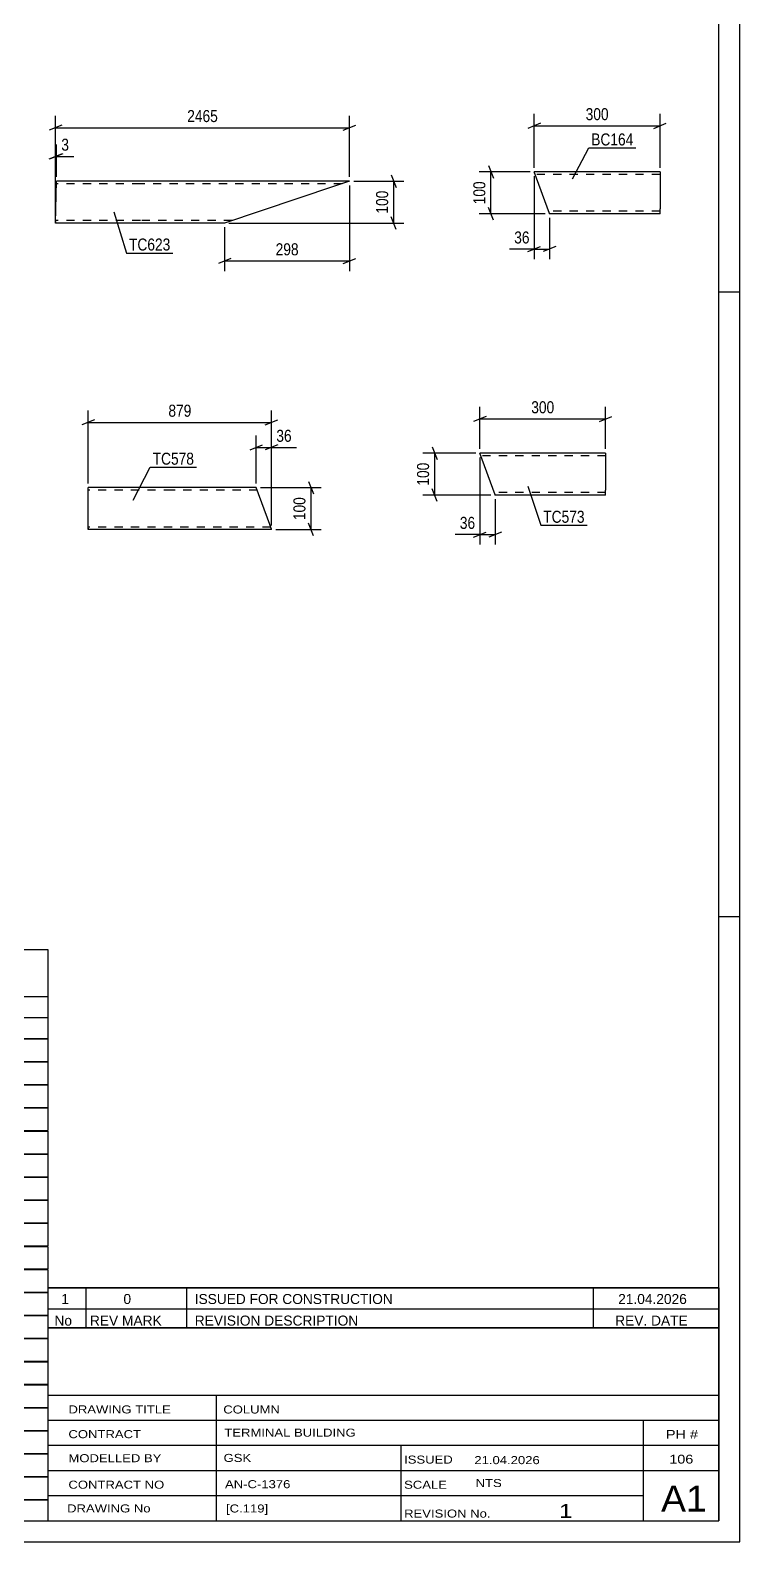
# Model space of a CAD drawing. Header units: millimetres. Extents: x 0 to 841, y 0 to 594.
# Drawn here: x 671.8 to 841, y 0 to 360.5 of the extents above; entities that cross this region are included whole.
import ezdxf

# ---------------------------------------------------------------- set-up
doc = ezdxf.new("R2010")
doc.units = ezdxf.units.MM
doc.linetypes.add('DXK_LINE_DOT2', pattern=[3.9198, 1.9599, -1.9599])
doc.styles.add('Arial Narrow', font='ARIALN.TTF', dxfattribs={"height": 0.2})

# ---------------------------------------------------------------- blocks, each defined once
blk = doc.blocks.new('Unknown-284859361-1134')
at = {"color": 5, "linetype": 'Continuous'}
for p, q in [((841, 0), (841, 594)), ((836, 5), (836, 589)), ((841, 298), (836, 298)), ((841, 149), (836, 149)), ((5, 5), (836, 5)), ((0, 0), (841, 0))]:
    blk.add_line(p, q, dxfattribs=at)
blk = doc.blocks.new('Part-284859361-12863 - 12862')
at = {"color": 2, "linetype": 'Continuous'}
for p, q in [((705.59, 251.38), (685.59, 251.38)), ((685.59, 241.47), (685.59, 251.38)), ((725.69, 251.38), (705.69, 251.38)), ((728.9, 242.58), (725.69, 251.38)), ((729.33, 241.38), (728.9, 242.58)), ((685.59, 241.38), (685.59, 241.47)), ((705.59, 241.38), (685.59, 241.38)), ((729.33, 241.38), (705.69, 241.38))]:
    blk.add_line(p, q, dxfattribs=at)
at = {"color": 7, "linetype": 'DXK_LINE_DOT2'}
for p, q in [((705.59, 250.78), (685.59, 250.78)), ((725.91, 250.78), (705.69, 250.78)), ((705.59, 241.98), (685.59, 241.98)), ((685.59, 241.73), (685.59, 241.38)), ((729.11, 241.98), (705.69, 241.98)), ((729.3, 241.47), (729.2, 241.73)), ((729.33, 241.38), (729.3, 241.47))]:
    blk.add_line(p, q, dxfattribs=at)
blk = doc.blocks.new('Part-284859361-12846 - 12845')
at = {"color": 2, "linetype": 'Continuous'}
for p, q in [((809.01, 259.6), (779.01, 259.6)), ((782.62, 249.69), (779.01, 259.6)), ((809.01, 259.6), (809.01, 259.51)), ((809.01, 259.51), (809.01, 258.4)), ((809.01, 258.4), (809.01, 250.8)), ((782.65, 249.6), (782.62, 249.69)), ((809.01, 249.6), (782.65, 249.6)), ((809.01, 249.6), (809.01, 250.8))]:
    blk.add_line(p, q, dxfattribs=at)
at = {"color": 7, "linetype": 'DXK_LINE_DOT2'}
for p, q in [((809.01, 259), (779.23, 259)), ((809.01, 259.25), (809.01, 258.4)), ((809.01, 250.2), (782.43, 250.2)), ((782.52, 249.95), (782.65, 249.6)), ((809.01, 249.69), (809.01, 249.95)), ((809.01, 249.6), (809.01, 249.69))]:
    blk.add_line(p, q, dxfattribs=at)
blk = doc.blocks.new('Part-284859361-12829 - 12828')
at = {"color": 2, "linetype": 'Continuous'}
for p, q in [((821.98, 326.69), (791.98, 326.69)), ((795.59, 316.78), (791.98, 326.69)), ((821.98, 326.69), (821.98, 326.6)), ((821.98, 326.6), (821.98, 325.49)), ((821.98, 325.49), (821.98, 317.89)), ((821.98, 316.69), (821.98, 317.89)), ((795.62, 316.69), (795.59, 316.78)), ((821.98, 316.69), (795.62, 316.69))]:
    blk.add_line(p, q, dxfattribs=at)
at = {"color": 7, "linetype": 'DXK_LINE_DOT2'}
for p, q in [((821.98, 326.09), (792.2, 326.09)), ((821.98, 326.34), (821.98, 325.49)), ((821.98, 317.29), (795.4, 317.29)), ((795.49, 317.04), (795.62, 316.69)), ((821.98, 316.78), (821.98, 317.04)), ((821.98, 316.69), (821.98, 316.78))]:
    blk.add_line(p, q, dxfattribs=at)
blk = doc.blocks.new('Part-284859361-12804 - 12803')
at = {"color": 2, "linetype": 'Continuous'}
for p, q in [((677.8, 314.57), (678.05, 324.47)), ((698.04, 324.47), (678.05, 324.47)), ((747.94, 324.47), (698.14, 324.47)), ((747.94, 324.47), (744.36, 323.27)), ((744.36, 323.27), (718.14, 314.47)), ((677.8, 314.47), (677.8, 314.57)), ((698.04, 314.47), (677.8, 314.47)), ((718.14, 314.47), (698.14, 314.47))]:
    blk.add_line(p, q, dxfattribs=at)
at = {"color": 7, "linetype": 'DXK_LINE_DOT2'}
for p, q in [((698.04, 323.87), (678.04, 323.87)), ((746.15, 323.87), (698.14, 323.87)), ((747.66, 324.38), (744.36, 323.27)), ((677.81, 314.83), (677.8, 314.47)), ((698.04, 315.07), (677.82, 315.07)), ((719.93, 315.07), (698.14, 315.07))]:
    blk.add_line(p, q, dxfattribs=at)
blk = doc.blocks.new('StraightDimension-284859361-13036 - 12862')
at = {"color": 7, "linetype": 'Continuous'}
for p, q in [((738.15, 252.88), (739.35, 249.88)), ((726.69, 251.38), (741.15, 251.38)), ((738.75, 241.38), (738.75, 251.38)), ((739.35, 239.88), (738.15, 242.88)), ((730.33, 241.38), (741.15, 241.38))]:
    blk.add_line(p, q, dxfattribs=at)
at = {"color": 0}
blk.add_wipeout([(738, 249.72), (733.8, 249.72), (733.8, 243.03), (738, 243.03)], dxfattribs=at)
at = {"color": 3, "style": 'Arial Narrow'}
blk.add_text('100', height=2.863, rotation=90.0002, dxfattribs=at).set_placement((737.4, 243.63))
blk = doc.blocks.new('StraightDimension-284859361-13010 - 12862')
at = {"color": 7, "linetype": 'Continuous'}
for p, q in [((687.09, 267.55), (684.09, 266.35)), ((685.59, 252.38), (685.59, 269.8)), ((685.59, 266.95), (729.33, 266.95)), ((727.83, 266.35), (730.83, 267.55)), ((729.33, 242.38), (729.33, 269.8))]:
    blk.add_line(p, q, dxfattribs=at)
at = {"color": 0}
blk.add_wipeout([(710.8, 267.7), (710.8, 271.9), (704.12, 271.9), (704.12, 267.7)], dxfattribs=at)
at = {"color": 3, "style": 'Arial Narrow'}
blk.add_text('879', height=2.863, dxfattribs=at).set_placement((704.72, 268.3))
blk = doc.blocks.new('StraightDimension-284859361-13021 - 12862')
at = {"color": 7, "linetype": 'Continuous'}
for p, q in [((725.69, 252.38), (725.69, 263.82)), ((729.33, 242.38), (729.33, 263.82)), ((724.19, 260.37), (727.19, 261.57)), ((725.69, 260.97), (729.33, 260.97)), ((730.83, 261.57), (727.83, 260.37))]:
    blk.add_line(p, q, dxfattribs=at)
at = {"color": 0}
blk.add_wipeout([(734.71, 261.72), (734.71, 265.92), (729.86, 265.92), (729.86, 261.72)], dxfattribs=at)
at = {"color": 7, "linetype": 'Continuous'}
blk.add_line((729.33, 260.97), (735.24, 260.97), dxfattribs=at)
blk.add_line((729.33, 260.97), (735.24, 260.97), dxfattribs=at)
at = {"color": 3, "style": 'Arial Narrow'}
blk.add_text('36', height=2.863, dxfattribs=at).set_placement((730.46, 262.32))
blk = doc.blocks.new('StraightDimension-284859361-13088 - 12845')
at = {"color": 7, "linetype": 'Continuous'}
for p, q in [((778.01, 259.6), (765.39, 259.6)), ((767.64, 261.1), (768.84, 258.1)), ((768.24, 249.6), (768.24, 259.6)), ((781.65, 249.6), (765.39, 249.6)), ((768.84, 248.1), (767.64, 251.1))]:
    blk.add_line(p, q, dxfattribs=at)
at = {"color": 0}
blk.add_wipeout([(767.49, 257.94), (763.29, 257.94), (763.29, 251.26), (767.49, 251.26)], dxfattribs=at)
at = {"color": 3, "style": 'Arial Narrow'}
blk.add_text('100', height=2.863, rotation=90.0002, dxfattribs=at).set_placement((766.89, 251.86))
blk = doc.blocks.new('StraightDimension-284859361-13059 - 12845')
at = {"color": 7, "linetype": 'Continuous'}
for p, q in [((779.01, 260.6), (779.01, 270.62)), ((809.01, 260.6), (809.01, 270.62)), ((780.51, 268.37), (777.51, 267.17)), ((779.01, 267.77), (809.01, 267.77)), ((807.51, 267.17), (810.51, 268.37))]:
    blk.add_line(p, q, dxfattribs=at)
at = {"color": 0}
blk.add_wipeout([(797.35, 268.52), (797.35, 272.72), (790.67, 272.72), (790.67, 268.52)], dxfattribs=at)
at = {"color": 3, "style": 'Arial Narrow'}
blk.add_text('300', height=2.863, dxfattribs=at).set_placement((791.27, 269.12))
blk = doc.blocks.new('StraightDimension-284859361-13070 - 12845')
at = {"color": 7, "linetype": 'Continuous'}
for p, q in [((779.01, 258.6), (779.01, 237.8)), ((782.65, 248.6), (782.65, 237.8)), ((777.51, 239.6), (780.51, 240.8)), ((779.01, 240.2), (782.65, 240.2)), ((784.15, 240.8), (781.15, 239.6))]:
    blk.add_line(p, q, dxfattribs=at)
at = {"color": 0}
blk.add_wipeout([(778.48, 240.95), (778.48, 245.15), (773.63, 245.15), (773.63, 240.95)], dxfattribs=at)
at = {"color": 7, "linetype": 'Continuous'}
blk.add_line((779.01, 240.2), (773.1, 240.2), dxfattribs=at)
blk.add_line((779.01, 240.2), (773.1, 240.2), dxfattribs=at)
at = {"color": 3, "style": 'Arial Narrow'}
blk.add_text('36', height=2.863, dxfattribs=at).set_placement((774.23, 241.55))
blk = doc.blocks.new('StraightDimension-284859361-12960 - 12828')
at = {"color": 7, "linetype": 'Continuous'}
for p, q in [((791.98, 325.69), (791.98, 305.86)), ((795.62, 315.69), (795.62, 305.86)), ((790.48, 307.66), (793.48, 308.86)), ((791.98, 308.26), (795.62, 308.26)), ((797.12, 308.86), (794.12, 307.66))]:
    blk.add_line(p, q, dxfattribs=at)
at = {"color": 0}
blk.add_wipeout([(791.46, 309.01), (791.46, 313.21), (786.6, 313.21), (786.6, 309.01)], dxfattribs=at)
at = {"color": 7, "linetype": 'Continuous'}
blk.add_line((791.98, 308.26), (786.08, 308.26), dxfattribs=at)
blk.add_line((791.98, 308.26), (786.08, 308.26), dxfattribs=at)
at = {"color": 3, "style": 'Arial Narrow'}
blk.add_text('36', height=2.863, dxfattribs=at).set_placement((787.2, 309.61))
blk = doc.blocks.new('StraightDimension-284859361-12949 - 12828')
at = {"color": 7, "linetype": 'Continuous'}
for p, q in [((791.98, 327.69), (791.98, 340.52)), ((821.98, 327.69), (821.98, 340.52)), ((793.48, 338.27), (790.48, 337.07)), ((791.98, 337.67), (821.98, 337.67)), ((820.48, 337.07), (823.48, 338.27))]:
    blk.add_line(p, q, dxfattribs=at)
at = {"color": 0}
blk.add_wipeout([(810.33, 338.42), (810.33, 342.62), (803.64, 342.62), (803.64, 338.42)], dxfattribs=at)
at = {"color": 3, "style": 'Arial Narrow'}
blk.add_text('300', height=2.863, dxfattribs=at).set_placement((804.24, 339.02))
blk = doc.blocks.new('StraightDimension-284859361-12978 - 12828')
at = {"color": 7, "linetype": 'Continuous'}
for p, q in [((781.06, 328.19), (782.26, 325.19)), ((790.98, 326.69), (778.81, 326.69)), ((781.66, 316.69), (781.66, 326.69)), ((782.26, 315.19), (781.06, 318.19)), ((794.62, 316.69), (778.81, 316.69))]:
    blk.add_line(p, q, dxfattribs=at)
at = {"color": 0}
blk.add_wipeout([(780.91, 325.03), (776.71, 325.03), (776.71, 318.35), (780.91, 318.35)], dxfattribs=at)
at = {"color": 3, "style": 'Arial Narrow'}
blk.add_text('100', height=2.863, rotation=90.0002, dxfattribs=at).set_placement((780.31, 318.95))
blk = doc.blocks.new('StraightDimension-284859361-12924 - 12803')
at = {"color": 7, "linetype": 'Continuous'}
for p, q in [((748.94, 324.47), (760.87, 324.47)), ((757.87, 325.97), (759.07, 322.97)), ((758.47, 314.47), (758.47, 324.47)), ((719.14, 314.47), (760.87, 314.47)), ((759.07, 312.97), (757.87, 315.97))]:
    blk.add_line(p, q, dxfattribs=at)
at = {"color": 0}
blk.add_wipeout([(757.72, 322.82), (753.52, 322.82), (753.52, 316.13), (757.72, 316.13)], dxfattribs=at)
at = {"color": 3, "style": 'Arial Narrow'}
blk.add_text('100', height=2.863, rotation=90.0002, dxfattribs=at).set_placement((757.12, 316.73))
blk = doc.blocks.new('StraightDimension-284859361-12869 - 12803')
at = {"color": 7, "linetype": 'Continuous'}
for p, q in [((677.8, 315.47), (677.8, 333.24)), ((678.05, 325.47), (678.05, 333.24)), ((676.3, 329.79), (679.3, 330.99)), ((679.55, 330.99), (676.55, 329.79)), ((677.8, 330.39), (678.05, 330.39))]:
    blk.add_line(p, q, dxfattribs=at)
at = {"color": 0}
blk.add_wipeout([(681.61, 331.14), (681.61, 335.34), (678.58, 335.34), (678.58, 331.14)], dxfattribs=at)
at = {"color": 7, "linetype": 'Continuous'}
blk.add_line((678.05, 330.39), (682.13, 330.39), dxfattribs=at)
blk.add_line((678.05, 330.39), (682.13, 330.39), dxfattribs=at)
at = {"color": 3, "style": 'Arial Narrow'}
blk.add_text('3', height=2.86, dxfattribs=at).set_placement((679.18, 331.74))
blk = doc.blocks.new('StraightDimension-284859361-12887 - 12803')
at = {"color": 7, "linetype": 'Continuous'}
for p, q in [((747.94, 323.47), (747.94, 303.04)), ((718.14, 313.47), (718.14, 303.04)), ((719.64, 306.04), (716.64, 304.84)), ((718.14, 305.44), (747.94, 305.44)), ((746.44, 304.84), (749.44, 306.04))]:
    blk.add_line(p, q, dxfattribs=at)
at = {"color": 0}
blk.add_wipeout([(736.38, 306.19), (736.38, 310.39), (729.7, 310.39), (729.7, 306.19)], dxfattribs=at)
at = {"color": 3, "style": 'Arial Narrow'}
blk.add_text('298', height=2.863, dxfattribs=at).set_placement((730.3, 306.79))
blk = doc.blocks.new('StraightDimension-284859361-12913 - 12803')
at = {"color": 7, "linetype": 'Continuous'}
for p, q in [((677.8, 315.47), (677.8, 340.07)), ((747.94, 325.47), (747.94, 340.07)), ((679.3, 337.82), (676.3, 336.62)), ((677.8, 337.22), (747.94, 337.22)), ((746.44, 336.62), (749.44, 337.82))]:
    blk.add_line(p, q, dxfattribs=at)
at = {"color": 0}
blk.add_wipeout([(717.13, 337.97), (717.13, 342.17), (708.61, 342.17), (708.61, 337.97)], dxfattribs=at)
at = {"color": 3, "style": 'Arial Narrow'}
blk.add_text('2465', height=2.863, dxfattribs=at).set_placement((709.21, 338.57))
blk = doc.blocks.new('Unknown-284859361-16849')
at = {"color": 7, "linetype": 'Continuous'}
for p, q in [((676, 60.55), (836, 60.55)), ((836, 60.55), (676, 60.55)), ((676, 60.55), (676, 55.55)), ((685, 60.55), (685, 55.55)), ((709, 60.55), (709, 55.55)), ((806, 60.55), (806, 55.55)), ((836, 60.55), (836, 55.55)), ((676, 55.55), (836, 55.55)), ((676, 55.55), (676, 51.05)), ((676, 55.55), (836, 55.55)), ((685, 55.55), (685, 51.05)), ((709, 55.55), (709, 51.05)), ((806, 55.55), (806, 51.05)), ((836, 55.55), (836, 51.05)), ((836, 51.05), (676, 51.05))]:
    blk.add_line(p, q, dxfattribs=at)
at = {"color": 7, "linetype": 'Continuous', "style": 'Arial Narrow'}
for s, height, width, p in [('1', 2.39, 1.196471, (679.16, 56.7)), ('0', 2.39, 1.196471, (694, 56.7)), ('ISSUED FOR CONSTRUCTION', 2.3861, 1.196471, (711, 56.7)), ('21.04.2026', 2.386, 1.196471, (812, 56.7)), ('No', 2.386, 1.2, (677.54, 51.55)), ('REV MARK', 2.386, 1.2, (686, 51.55)), ('REVISION DESCRIPTION', 2.3861, 1.2, (711, 51.55)), ('REV. DATE', 2.386, 1.2, (811.28, 51.55))]:
    blk.add_text(s, height=height, dxfattribs=dict(at, width=width)).set_placement(p)
blk = doc.blocks.new('Unknown-284859361-16846')
at = {"color": 7, "linetype": 'Continuous'}
for p, q in [((676, 51.05), (676, 5)), ((676, 51.05), (836, 51.05)), ((836, 51), (836, 5)), ((676, 35), (836, 35)), ((716.14, 35), (716.14, 5)), ((676, 29), (836, 29)), ((818, 5.05), (818, 29.05)), ((676, 23), (836, 23)), ((760.14, 23), (760.14, 5)), ((676, 17), (836, 17)), ((676, 11), (818, 11)), ((676, 5), (836, 5))]:
    blk.add_line(p, q, dxfattribs=at)
at = {"color": 7, "style": 'Arial Narrow'}
for s, height, width, p in [('DRAWING TITLE', 1.9089, 1.425378, (680.88, 30.61)), ('COLUMN', 1.909, 1.425378, (717.81, 30.59)), ('CONTRACT', 1.909, 1.425378, (680.88, 24.71)), ('TERMINAL BUILDING', 1.9089, 1.425378, (718.06, 25.07)), ('MODELLED BY', 1.9089, 1.425378, (680.88, 18.98)), ('GSK', 1.909, 1.425378, (717.88, 19.04)), ('ISSUED', 1.909, 1.425378, (760.94, 18.64)), ('21.04.2026', 1.909, 1.425378, (777.69, 18.52)), ('CONTRACT NO', 1.9089, 1.425378, (680.88, 12.66)), ('AN-C-1376', 1.909, 1.425378, (718.23, 12.78)), ('SCALE', 1.909, 1.425378, (760.94, 12.65)), ('A1', 6.204, 1.25, (822.24, 7.2)), ('DRAWING No', 1.909, 1.425378, (680.56, 7)), ('[C.119]', 1.909, 1.425378, (718.46, 6.99)), ('REVISION No.', 1.9089, 1.425378, (760.94, 5.77)), ('1', 3.34, 1.5, (797.91, 5.68))]:
    blk.add_text(s, height=height, dxfattribs=dict(at, width=width)).set_placement(p)
at = {"color": 7, "linetype": 'Continuous', "style": 'Arial Narrow'}
for s, height, width, p in [('PH #', 2.1, 1.42538, (823.4, 24.55)), ('106', 2.1, 1.42538, (824.19, 18.65)), ('NTS', 1.909, 1.425378, (778, 13.05))]:
    blk.add_text(s, height=height, dxfattribs=dict(at, width=width)).set_placement(p)
blk = doc.blocks.new('Unknown-284859361-16847')
at = {"color": 7, "linetype": 'Continuous'}
for p, q in [((516, 141.25), (676, 141.25)), ((516, 130), (516, 141.25)), ((676, 141.25), (676, 130)), ((516, 130), (676, 130)), ((516, 130), (516, 125)), ((676, 130), (676, 125)), ((516, 125), (676, 125)), ((516, 125), (516, 120)), ((540, 125), (540, 120)), ((575.5, 125), (575.5, 120)), ((601.5, 125), (601.5, 120)), ((614.5, 125), (614.5, 120)), ((632, 125), (632, 120)), ((654, 125), (654, 120)), ((676, 125), (676, 120)), ((516, 120), (676, 120)), ((516, 119.95), (516, 114.55)), ((516, 119.95), (676, 119.95)), ((540, 120), (540, 114.5)), ((575.5, 120), (575.5, 114.5)), ((601.5, 120), (601.5, 114.5)), ((614.5, 120), (614.5, 114.5)), ((632, 120), (632, 114.5)), ((654, 120), (654, 114.5)), ((676, 119.95), (676, 114.55)), ((516, 114.55), (676, 114.55)), ((516, 114.45), (516, 109.05)), ((516, 114.45), (676, 114.45)), ((540, 114.5), (540, 109)), ((575.5, 114.5), (575.5, 109)), ((601.5, 114.5), (601.5, 109)), ((614.5, 114.5), (614.5, 109)), ((632, 114.5), (632, 109)), ((654, 114.5), (654, 109)), ((676, 114.45), (676, 109.05)), ((516, 109.05), (676, 109.05)), ((516, 108.95), (516, 103.55)), ((516, 108.95), (676, 108.95)), ((540, 109), (540, 103.5)), ((575.5, 109), (575.5, 103.5)), ((601.5, 109), (601.5, 103.5)), ((614.5, 109), (614.5, 103.5)), ((632, 109), (632, 103.5)), ((654, 109), (654, 103.5)), ((676, 108.95), (676, 103.55)), ((516, 103.55), (676, 103.55)), ((516, 103.45), (516, 98.05)), ((516, 103.45), (676, 103.45)), ((540, 103.5), (540, 98)), ((575.5, 103.5), (575.5, 98)), ((601.5, 103.5), (601.5, 98)), ((614.5, 103.5), (614.5, 98)), ((632, 103.5), (632, 98)), ((654, 103.5), (654, 98)), ((676, 103.45), (676, 98.05)), ((516, 98.05), (676, 98.05)), ((516, 97.95), (516, 92.55)), ((516, 97.95), (676, 97.95)), ((540, 98), (540, 92.5)), ((575.5, 98), (575.5, 92.5)), ((601.5, 98), (601.5, 92.5)), ((614.5, 98), (614.5, 92.5)), ((632, 98), (632, 92.5)), ((654, 98), (654, 92.5)), ((676, 97.95), (676, 92.55)), ((516, 92.55), (676, 92.55)), ((516, 92.45), (516, 87.05)), ((516, 92.45), (676, 92.45)), ((540, 92.5), (540, 87)), ((575.5, 92.5), (575.5, 87)), ((601.5, 92.5), (601.5, 87)), ((614.5, 92.5), (614.5, 87)), ((632, 92.5), (632, 87)), ((654, 92.5), (654, 87)), ((676, 92.45), (676, 87.05)), ((516, 87.05), (676, 87.05)), ((516, 86.95), (516, 81.55)), ((516, 86.95), (676, 86.95)), ((540, 87), (540, 81.5)), ((575.5, 87), (575.5, 81.5)), ((601.5, 87), (601.5, 81.5)), ((614.5, 87), (614.5, 81.5)), ((632, 87), (632, 81.5)), ((654, 87), (654, 81.5)), ((676, 86.95), (676, 81.55)), ((516, 81.55), (676, 81.55)), ((516, 81.45), (516, 76.05)), ((516, 81.45), (676, 81.45)), ((540, 81.5), (540, 76)), ((575.5, 81.5), (575.5, 76)), ((601.5, 81.5), (601.5, 76)), ((614.5, 81.5), (614.5, 76)), ((632, 81.5), (632, 76)), ((654, 81.5), (654, 76)), ((676, 81.45), (676, 76.05)), ((516, 76.05), (676, 76.05)), ((516, 75.95), (516, 70.55)), ((516, 75.95), (676, 75.95)), ((540, 76), (540, 70.5)), ((575.5, 76), (575.5, 70.5)), ((601.5, 76), (601.5, 70.5)), ((614.5, 76), (614.5, 70.5)), ((632, 76), (632, 70.5)), ((654, 76), (654, 70.5)), ((676, 75.95), (676, 70.55)), ((516, 70.55), (676, 70.55)), ((516, 70.45), (516, 65.05)), ((516, 70.45), (676, 70.45)), ((540, 70.5), (540, 65)), ((575.5, 70.5), (575.5, 65)), ((601.5, 70.5), (601.5, 65)), ((614.5, 70.5), (614.5, 65)), ((632, 70.5), (632, 65)), ((654, 70.5), (654, 65)), ((676, 70.45), (676, 65.05)), ((516, 65.05), (676, 65.05)), ((516, 64.95), (516, 59.55)), ((516, 64.95), (676, 64.95)), ((540, 65), (540, 59.5)), ((575.5, 65), (575.5, 59.5)), ((601.5, 65), (601.5, 59.5)), ((614.5, 65), (614.5, 59.5)), ((632, 65), (632, 59.5)), ((654, 65), (654, 59.5)), ((676, 64.95), (676, 59.55)), ((516, 59.55), (676, 59.55)), ((516, 59.45), (516, 54.05)), ((516, 59.45), (676, 59.45)), ((540, 59.5), (540, 54)), ((575.5, 59.5), (575.5, 54)), ((601.5, 59.5), (601.5, 54)), ((614.5, 59.5), (614.5, 54)), ((632, 59.5), (632, 54)), ((654, 59.5), (654, 54)), ((676, 59.45), (676, 54.05)), ((516, 54.05), (676, 54.05)), ((516, 53.95), (516, 48.55)), ((516, 53.95), (676, 53.95)), ((540, 54), (540, 48.5)), ((575.5, 54), (575.5, 48.5)), ((601.5, 54), (601.5, 48.5)), ((614.5, 54), (614.5, 48.5)), ((632, 54), (632, 48.5)), ((654, 54), (654, 48.5)), ((676, 53.95), (676, 48.55)), ((516, 48.55), (676, 48.55)), ((516, 48.45), (516, 43.05)), ((516, 48.45), (676, 48.45)), ((540, 48.5), (540, 43)), ((575.5, 48.5), (575.5, 43)), ((601.5, 48.5), (601.5, 43)), ((614.5, 48.5), (614.5, 43)), ((632, 48.5), (632, 43)), ((654, 48.5), (654, 43)), ((676, 48.45), (676, 43.05)), ((516, 43.05), (676, 43.05)), ((516, 42.95), (516, 37.55)), ((516, 42.95), (676, 42.95)), ((540, 43), (540, 37.5)), ((575.5, 43), (575.5, 37.5)), ((601.5, 43), (601.5, 37.5)), ((614.5, 43), (614.5, 37.5)), ((632, 43), (632, 37.5)), ((654, 43), (654, 37.5)), ((676, 42.95), (676, 37.55)), ((516, 37.55), (676, 37.55)), ((516, 37.45), (516, 32.05)), ((516, 37.45), (676, 37.45)), ((540, 37.5), (540, 32)), ((575.5, 37.5), (575.5, 32)), ((601.5, 37.5), (601.5, 32)), ((614.5, 37.5), (614.5, 32)), ((632, 37.5), (632, 32)), ((654, 37.5), (654, 32)), ((676, 37.45), (676, 32.05)), ((516, 32.05), (676, 32.05)), ((516, 31.95), (516, 26.55)), ((516, 31.95), (676, 31.95)), ((540, 32), (540, 26.5)), ((575.5, 32), (575.5, 26.5)), ((601.5, 32), (601.5, 26.5)), ((614.5, 32), (614.5, 26.5)), ((632, 32), (632, 26.5)), ((654, 32), (654, 26.5)), ((676, 31.95), (676, 26.55)), ((516, 26.55), (676, 26.55)), ((516, 26.45), (516, 21.05)), ((516, 26.45), (676, 26.45)), ((540, 26.5), (540, 21)), ((575.5, 26.5), (575.5, 21)), ((601.5, 26.5), (601.5, 21)), ((614.5, 26.5), (614.5, 21)), ((632, 26.5), (632, 21)), ((654, 26.5), (654, 21)), ((676, 26.45), (676, 21.05)), ((516, 21.05), (676, 21.05)), ((516, 20.95), (516, 15.55)), ((516, 20.95), (676, 20.95)), ((540, 21), (540, 15.5)), ((575.5, 21), (575.5, 15.5)), ((601.5, 21), (601.5, 15.5)), ((614.5, 21), (614.5, 15.5)), ((632, 21), (632, 15.5)), ((654, 21), (654, 15.5)), ((676, 20.95), (676, 15.55)), ((516, 15.55), (676, 15.55)), ((516, 15.45), (516, 10.05)), ((516, 15.45), (676, 15.45)), ((540, 15.5), (540, 10)), ((575.5, 15.5), (575.5, 10)), ((601.5, 15.5), (601.5, 10)), ((614.5, 15.5), (614.5, 10)), ((632, 15.5), (632, 10)), ((654, 15.5), (654, 10)), ((676, 15.45), (676, 10.05)), ((516, 10.05), (676, 10.05)), ((516, 10), (676, 10)), ((516, 10), (516, 5)), ((632, 10), (632, 5)), ((654, 10), (654, 5)), ((676, 10), (676, 5)), ((516, 5), (676, 5))]:
    blk.add_line(p, q, dxfattribs=at)
at = {"color": 7, "style": 'Arial Narrow'}
for s, height, width, p in [('GENERAL NOTES & WELD DETAILS :', 2.8633, 1.4, (517.15, 133.56)), ('REFER TYP DRAWING TYP-01', 1.9089, 1.6, (600.7, 133.66)), ("MATERIAL LIST FOR ASSEMBLY MK'D", 1.9089, 1.6, (517.15, 126.06)), ('C119', 1.909, 1.794707, (611.1, 125.97)), ('1', 1.91, 1.794707, (638.08, 126.06)), ('No. Required', 1.9089, 1.6, (647.41, 126.06)), ('Mark', 1.909, 1.7, (517.34, 121)), ('Profile', 1.909, 1.7, (550.41, 121)), ('Material', 1.909, 1.7, (580.54, 121.06)), ('No.', 1.909, 1.7, (605.5, 121.06)), ('Length', 1.909, 1.7, (616, 121.06)), ('Area', 1.909, 1.7, (638.5, 121.06)), ('Weight', 1.909, 1.7, (658, 121.06))]:
    blk.add_text(s, height=height, dxfattribs=dict(at, width=width)).set_placement(p)
at = {"color": 7, "linetype": 'Continuous', "style": 'Arial Narrow'}
for s, height, width, p in [('C119', 1.909, 1.794707, (517.5, 115.56)), ('SHS500*20', 1.909, 1.794707, (542, 115.56)), ('E350', 1.909, 1.794707, (581.74, 115.56)), ('1', 1.91, 1.794707, (605.86, 115.56)), ('8728', 1.909, 1.794707, (618.58, 115.56)), ('17.5', 1.909, 1.794707, (640.13, 115.56)), ('2630.9', 1.909, 1.794707, (656.77, 115.56)), ('BP5', 1.909, 1.794707, (517.5, 110.06)), ('PL25*800', 1.909, 1.794707, (542, 110.06)), ('E350', 1.909, 1.794707, (581.74, 110.06)), ('1', 1.91, 1.794707, (605.86, 110.06)), ('800', 1.909, 1.794707, (620.77, 110.06)), ('1.4', 1.909, 1.794707, (642.32, 110.06)), ('125.6', 1.909, 1.794707, (658.96, 110.06)), ('BC16', 1.909, 1.794707, (517.5, 104.56)), ('RHS300*200*10', 1.9089, 1.794707, (542, 104.56)), ('E350', 1.909, 1.794707, (581.74, 104.56)), ('2', 1.91, 1.794707, (605.86, 104.56)), ('475', 1.909, 1.794707, (620.77, 104.56)), ('0.5', 1.909, 1.794707, (642.32, 104.56)), ('71.6', 1.909, 1.794707, (661.14, 104.56)), ('TC21', 1.909, 1.794707, (517.5, 99.06)), ('RHS300*200*10', 1.9089, 1.794707, (542, 99.06)), ('E350', 1.909, 1.794707, (581.74, 99.06)), ('2', 1.91, 1.794707, (605.86, 99.06)), ('475', 1.909, 1.794707, (620.77, 99.06)), ('0.5', 1.909, 1.794707, (642.32, 99.06)), ('71.6', 1.909, 1.794707, (661.14, 99.06)), ('SP5', 1.909, 1.794707, (517.5, 93.56)), ('PL25*440', 1.909, 1.794707, (542, 93.56)), ('E350', 1.909, 1.794707, (581.74, 93.56)), ('1', 1.91, 1.794707, (605.86, 93.56)), ('540', 1.909, 1.794707, (620.77, 93.56)), ('0.5', 1.909, 1.794707, (642.32, 93.56)), ('46.6', 1.909, 1.794707, (661.14, 93.56)), ('SP14', 1.909, 1.794707, (517.5, 88.06)), ('PL25*440', 1.909, 1.794707, (542, 88.06)), ('E350', 1.909, 1.794707, (581.74, 88.06)), ('1', 1.91, 1.794707, (605.86, 88.06)), ('540', 1.909, 1.794707, (620.77, 88.06)), ('0.5', 1.909, 1.794707, (642.32, 88.06)), ('46.6', 1.909, 1.794707, (661.14, 88.06)), ('TC623', 1.909, 1.794707, (517.5, 82.56)), ('SHS100*6', 1.909, 1.794707, (542, 82.56)), ('E350', 1.909, 1.794707, (581.74, 82.56)), ('1', 1.91, 1.794707, (605.86, 82.56)), ('2465', 1.909, 1.794707, (618.58, 82.56)), ('0.9', 1.909, 1.794707, (642.32, 82.56)), ('41.0', 1.909, 1.794707, (661.14, 82.56)), ('SP19', 1.909, 1.794707, (517.5, 77.06)), ('PL16*325', 1.909, 1.794707, (542, 77.06)), ('E350', 1.909, 1.794707, (581.74, 77.06)), ('2', 1.91, 1.794707, (605.86, 77.06)), ('325', 1.909, 1.794707, (620.77, 77.06)), ('0.2', 1.909, 1.794707, (642.32, 77.06)), ('26.5', 1.909, 1.794707, (661.14, 77.06)), ('SP6', 1.909, 1.794707, (517.5, 71.56)), ('PL25*300', 1.909, 1.794707, (542, 71.56)), ('E350', 1.909, 1.794707, (581.74, 71.56)), ('1', 1.91, 1.794707, (605.86, 71.56)), ('440', 1.909, 1.794707, (620.77, 71.56)), ('0.3', 1.909, 1.794707, (642.32, 71.56)), ('25.9', 1.909, 1.794707, (661.14, 71.56)), ('SP15', 1.909, 1.794707, (517.5, 66.06)), ('PL25*300', 1.909, 1.794707, (542, 66.06)), ('E350', 1.909, 1.794707, (581.74, 66.06)), ('1', 1.91, 1.794707, (605.86, 66.06)), ('440', 1.909, 1.794707, (620.77, 66.06)), ('0.3', 1.909, 1.794707, (642.32, 66.06)), ('25.9', 1.909, 1.794707, (661.14, 66.06)), ('ST5', 1.909, 1.794707, (517.5, 60.56)), ('PL12*120', 1.909, 1.794707, (542, 60.56)), ('E350', 1.909, 1.794707, (581.74, 60.56)), ('32', 1.909, 1.794707, (604.76, 60.56)), ('120', 1.909, 1.794707, (620.77, 60.56)), ('0.0', 1.909, 1.794707, (642.32, 60.56)), ('21.4', 1.909, 1.794707, (661.14, 60.56)), ('ST30', 1.909, 1.794707, (517.5, 55.06)), ('PL20*150', 1.909, 1.794707, (542, 55.06)), ('E350', 1.909, 1.794707, (581.74, 55.06)), ('8', 1.91, 1.794707, (605.86, 55.06)), ('150', 1.909, 1.794707, (620.77, 55.06)), ('0.0', 1.909, 1.794707, (642.32, 55.06)), ('17.4', 1.909, 1.794707, (661.14, 55.06)), ('TC578', 1.909, 1.794707, (517.5, 49.56)), ('SHS100*6', 1.909, 1.794707, (542, 49.56)), ('E350', 1.909, 1.794707, (581.74, 49.56)), ('1', 1.91, 1.794707, (605.86, 49.56)), ('879', 1.909, 1.794707, (620.77, 49.56)), ('0.3', 1.909, 1.794707, (642.32, 49.56)), ('15.2', 1.909, 1.794707, (661.14, 49.56)), ('PL92', 1.909, 1.794707, (517.5, 44.06)), ('PL6*490', 1.909, 1.794707, (542, 44.06)), ('E350', 1.909, 1.794707, (581.74, 44.06)), ('1', 1.91, 1.794707, (605.86, 44.06)), ('490', 1.909, 1.794707, (620.77, 44.06)), ('0.5', 1.909, 1.794707, (642.32, 44.06)), ('11.3', 1.909, 1.794707, (661.14, 44.06)), ('M1439', 1.909, 1.794707, (517.5, 38.56)), ('RHS100*100*6', 1.9089, 1.794707, (542, 38.56)), ('E350', 1.909, 1.794707, (581.74, 38.56)), ('1', 1.91, 1.794707, (605.86, 38.56)), ('390', 1.909, 1.794707, (620.77, 38.56)), ('0.2', 1.909, 1.794707, (642.32, 38.56)), ('6.9', 1.909, 1.794707, (663.33, 38.56)), ('M1454', 1.909, 1.794707, (517.5, 33.06)), ('RHS100*100*6', 1.9089, 1.794707, (542, 33.06)), ('E350', 1.909, 1.794707, (581.74, 33.06)), ('1', 1.91, 1.794707, (605.86, 33.06)), ('366', 1.909, 1.794707, (620.77, 33.06)), ('0.1', 1.909, 1.794707, (642.32, 33.06)), ('6.5', 1.909, 1.794707, (663.33, 33.06)), ('BC164', 1.909, 1.794707, (517.5, 27.56)), ('SHS100*6', 1.909, 1.794707, (542, 27.56)), ('E350', 1.909, 1.794707, (581.74, 27.56)), ('1', 1.91, 1.794707, (605.86, 27.56)), ('300', 1.909, 1.794707, (620.77, 27.56)), ('0.1', 1.909, 1.794707, (642.32, 27.56)), ('5.0', 1.909, 1.794707, (663.33, 27.56)), ('TC573', 1.909, 1.794707, (517.5, 22.06)), ('SHS100*6', 1.909, 1.794707, (542, 22.06)), ('E350', 1.909, 1.794707, (581.74, 22.06)), ('1', 1.91, 1.794707, (605.86, 22.06)), ('300', 1.909, 1.794707, (620.77, 22.06)), ('0.1', 1.909, 1.794707, (642.32, 22.06)), ('5.0', 1.909, 1.794707, (663.33, 22.06)), ('M1450', 1.909, 1.794707, (517.5, 16.56)), ('RHS100*100*6', 1.9089, 1.794707, (542, 16.56)), ('E350', 1.909, 1.794707, (581.74, 16.56)), ('1', 1.91, 1.794707, (605.86, 16.56)), ('220', 1.909, 1.794707, (620.77, 16.56)), ('0.1', 1.909, 1.794707, (642.32, 16.56)), ('3.9', 1.909, 1.794707, (663.33, 16.56)), ('PL760', 1.909, 1.794707, (517.5, 11.06)), ('PL12*120', 1.909, 1.794707, (542, 11.06)), ('E350', 1.909, 1.794707, (581.74, 11.06)), ('1', 1.91, 1.794707, (605.86, 11.06)), ('230', 1.909, 1.794707, (620.77, 11.06)), ('0.1', 1.909, 1.794707, (642.32, 11.06)), ('2.6', 1.909, 1.794707, (663.33, 11.06)), ('Total', 1.909, 1.7, (618.33, 6.5)), ('26.3', 1.909, 1.794707, (639.64, 6.5)), ('3207.4', 1.909, 1.794707, (656.77, 6.5))]:
    blk.add_text(s, height=height, dxfattribs=dict(at, width=width)).set_placement(p)
blk = doc.blocks.new('Mark-284859361-13048 - 12862')
at = {"color": 0}
blk.add_wipeout([(710.83, 256.86), (710.83, 259.86), (700.97, 259.86), (700.97, 256.86)], dxfattribs=at)
blk.add_wipeout([(710.83, 256.86), (710.83, 259.86), (700.97, 259.86), (700.97, 256.86)], dxfattribs=at)
at = {"color": 30, "linetype": 'Continuous'}
for p, q in [((696.31, 248.38), (700.37, 256.26)), ((700.37, 256.26), (711.43, 256.26))]:
    blk.add_line(p, q, dxfattribs=at)
at = {"color": 3, "style": 'Arial Narrow'}
blk.add_text('TC578', height=2.863, dxfattribs=at).set_placement((700.97, 256.86))
blk = doc.blocks.new('Mark-284859361-15177 - 12845')
at = {"color": 0}
blk.add_wipeout([(803.99, 243.01), (803.99, 246.01), (794.13, 246.01), (794.13, 243.01)], dxfattribs=at)
blk.add_wipeout([(803.99, 243.01), (803.99, 246.01), (794.13, 246.01), (794.13, 243.01)], dxfattribs=at)
at = {"color": 30, "linetype": 'Continuous'}
for p, q in [((790.45, 251.74), (793.53, 242.41)), ((793.53, 242.41), (804.59, 242.41))]:
    blk.add_line(p, q, dxfattribs=at)
at = {"color": 3, "style": 'Arial Narrow'}
blk.add_text('TC573', height=2.863, dxfattribs=at).set_placement((794.13, 243.01))
blk = doc.blocks.new('Mark-284859361-13002 - 12828')
at = {"color": 0}
blk.add_wipeout([(815.63, 332.99), (815.63, 335.99), (805.58, 335.99), (805.58, 332.99)], dxfattribs=at)
blk.add_wipeout([(815.63, 332.99), (815.63, 335.99), (805.58, 335.99), (805.58, 332.99)], dxfattribs=at)
at = {"color": 30, "linetype": 'Continuous'}
for p, q in [((801.13, 325.03), (804.98, 332.39)), ((804.98, 332.39), (816.23, 332.39))]:
    blk.add_line(p, q, dxfattribs=at)
at = {"color": 3, "style": 'Arial Narrow'}
blk.add_text('BC164', height=2.863, dxfattribs=at).set_placement((805.58, 332.99))
blk = doc.blocks.new('Mark-284859361-15171 - 12803')
at = {"color": 0}
blk.add_wipeout([(705.19, 307.93), (705.19, 310.93), (695.33, 310.93), (695.33, 307.93)], dxfattribs=at)
blk.add_wipeout([(705.19, 307.93), (705.19, 310.93), (695.33, 310.93), (695.33, 307.93)], dxfattribs=at)
at = {"color": 30, "linetype": 'Continuous'}
for p, q in [((691.68, 317.15), (694.73, 307.33)), ((694.73, 307.33), (705.79, 307.33))]:
    blk.add_line(p, q, dxfattribs=at)
at = {"color": 3, "style": 'Arial Narrow'}
blk.add_text('TC623', height=2.863, dxfattribs=at).set_placement((695.33, 307.93))

msp = doc.modelspace()

# ---------------------------------------------------------------- block references
for name in ['Unknown-284859361-1134', 'Part-284859361-12804 - 12803', 'Part-284859361-12829 - 12828', 'Part-284859361-12846 - 12845', 'Part-284859361-12863 - 12862', 'Unknown-284859361-16847', 'Unknown-284859361-16849', 'Unknown-284859361-16846']:
    msp.add_blockref(name, (0, 0))

# ---------------------------------------------------------------- next in the draw order: block references
for name in ['StraightDimension-284859361-12949 - 12828', 'StraightDimension-284859361-12869 - 12803', 'StraightDimension-284859361-12924 - 12803', 'StraightDimension-284859361-12960 - 12828', 'StraightDimension-284859361-13088 - 12845', 'StraightDimension-284859361-13036 - 12862', 'Mark-284859361-15177 - 12845']:
    msp.add_blockref(name, (0, 0))

# ---------------------------------------------------------------- next in the draw order: block references
for name in ['Mark-284859361-13002 - 12828', 'StraightDimension-284859361-12978 - 12828', 'StraightDimension-284859361-12887 - 12803', 'StraightDimension-284859361-13010 - 12862', 'StraightDimension-284859361-13059 - 12845', 'StraightDimension-284859361-13070 - 12845']:
    msp.add_blockref(name, (0, 0))

# ---------------------------------------------------------------- next in the draw order: block references
for name in ['StraightDimension-284859361-12913 - 12803', 'StraightDimension-284859361-13021 - 12862', 'Mark-284859361-13048 - 12862']:
    msp.add_blockref(name, (0, 0))

# ---------------------------------------------------------------- next in the draw order: block references
msp.add_blockref('Mark-284859361-15171 - 12803', (0, 0))

doc.saveas('drawing.dxf')
